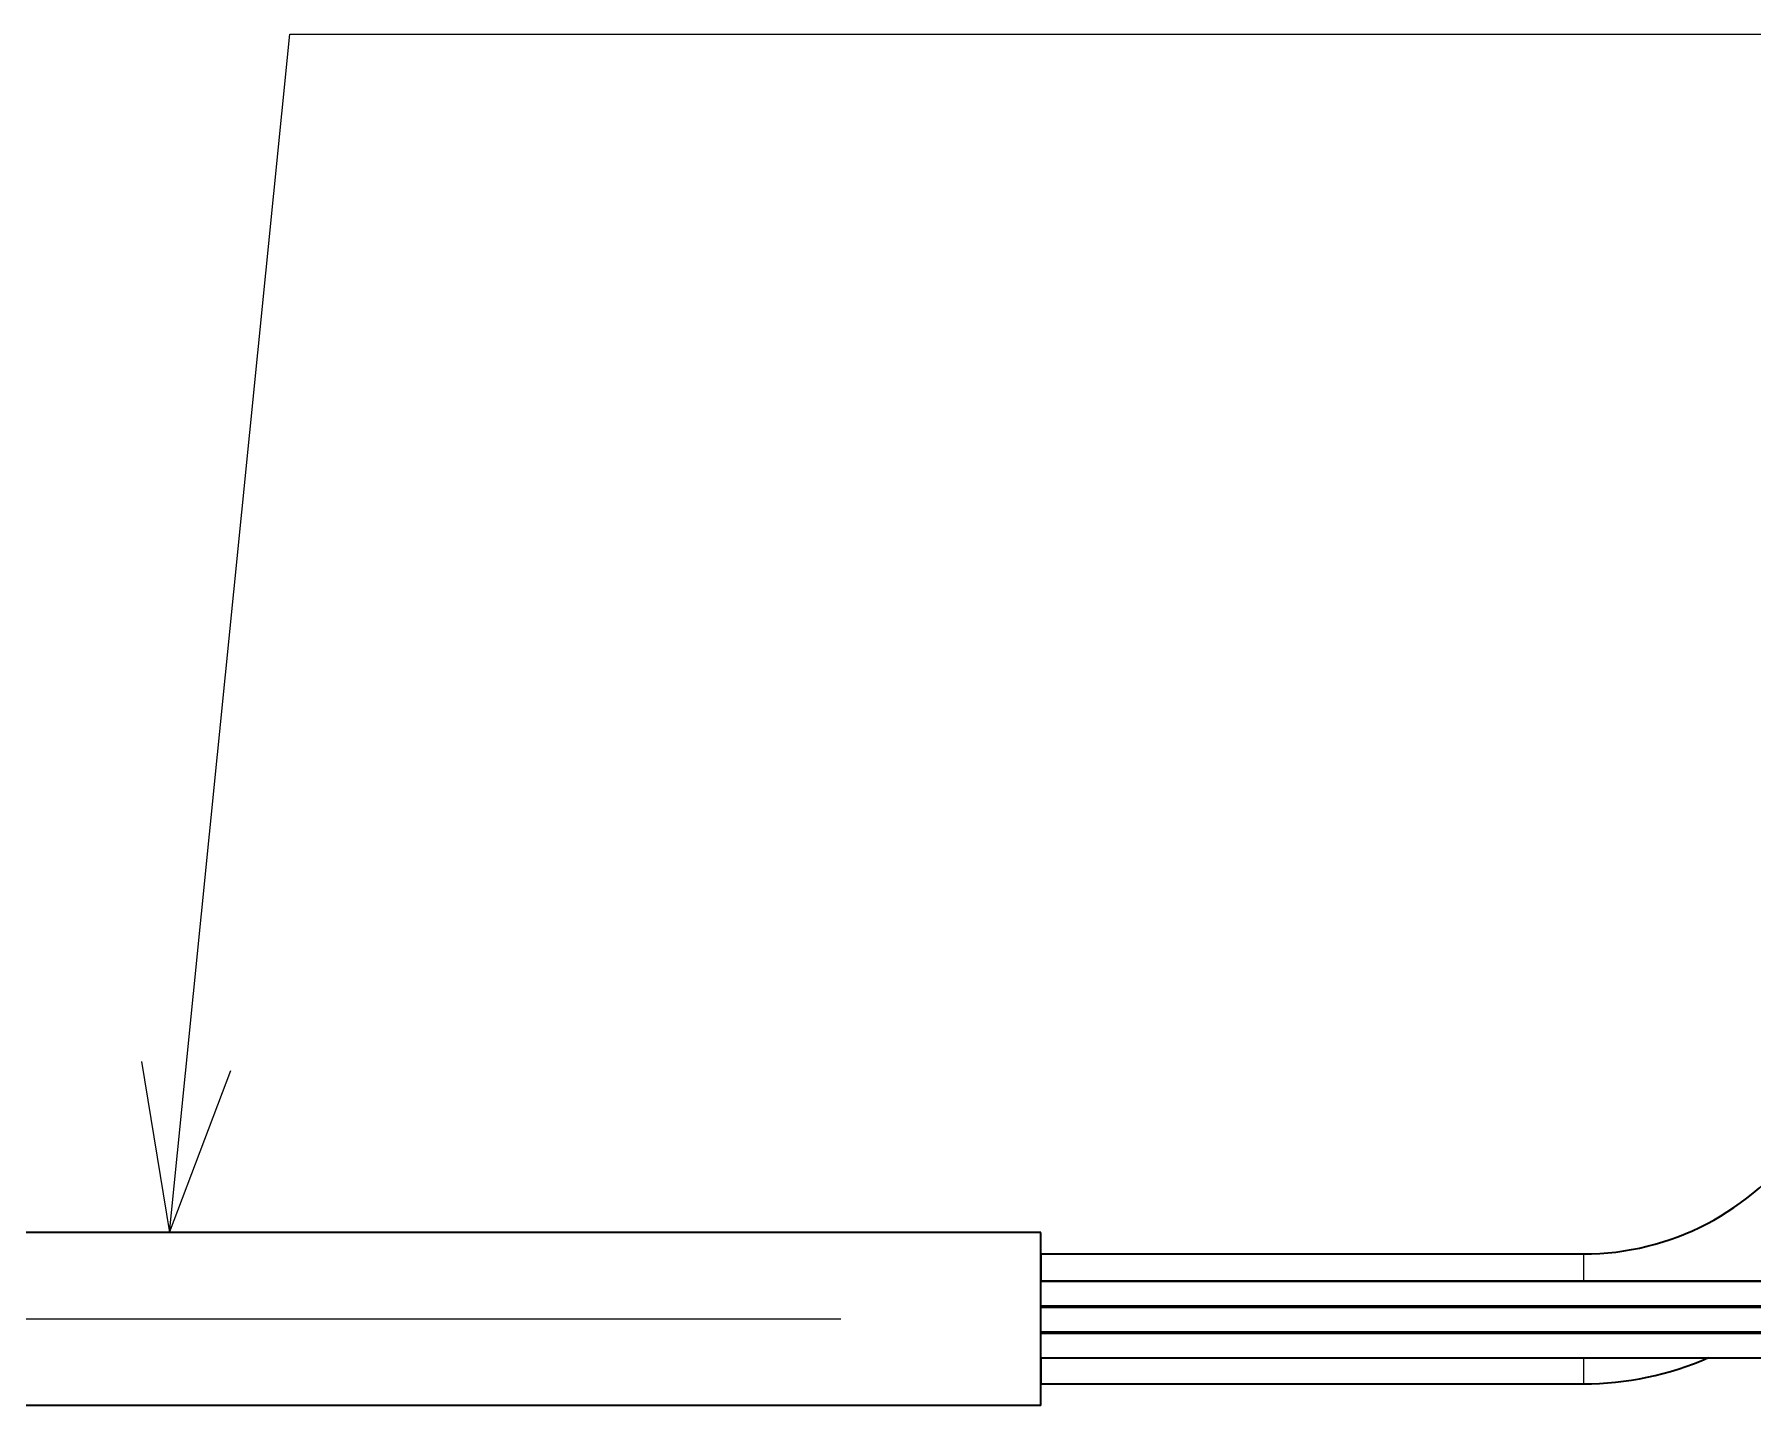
# Model space of a CAD drawing. Extents: x 1 to 297, y 1 to 210.
# Drawn here: x 172.05 to 191.9, y 108.24 to 124.07 of the extents above; entities that cross this region are included whole.
import ezdxf

# ---------------------------------------------------------------- set-up
doc = ezdxf.new("R2010")
doc.units = 0
doc.linetypes.add('DASHDOT', pattern=[18.5, 12, -3, 0.5, -3])

msp = doc.modelspace()

# ---------------------------------------------------------------- linework, layer by layer
at = {"color": 7, "lineweight": 35, "ltscale": 0.326986}
for p, q in [((183.679, 110.243), (170.6, 110.243)), ((183.679, 108.243), (170.6, 108.243))]:
    msp.add_line(p, q, dxfattribs=at)
at = {"color": 7, "lineweight": 35, "ltscale": 0.02519}
msp.add_line((183.679, 109.236), (183.679, 110.243), dxfattribs=at)
at = {"color": 7, "lineweight": 35, "ltscale": 0.006297}
msp.add_line((183.679, 109.993), (183.679, 109.742), dxfattribs=at)
at = {"color": 7, "lineweight": 35, "ltscale": 0.15662}
for p, q in [((189.944, 109.993), (183.679, 109.993)), ((189.944, 108.493), (183.679, 108.493))]:
    msp.add_line(p, q, dxfattribs=at)
at = {"color": 7, "lineweight": 13, "ltscale": 0.006297}
msp.add_line((189.944, 109.993), (189.944, 109.742), dxfattribs=at)
at = {"color": 7, "lineweight": 35, "ltscale": 0.001468}
msp.add_line((183.679, 109.742), (183.679, 109.683), dxfattribs=at)
at = {"color": 7, "lineweight": 13, "ltscale": 0.001468}
msp.add_line((189.944, 109.742), (189.944, 109.683), dxfattribs=at)
at = {"color": 7, "lineweight": 35, "ltscale": 0.416667}
for p, q in [((183.679, 109.683), (200.346, 109.683)), ((183.679, 109.681), (200.346, 109.681)), ((183.679, 109.397), (200.346, 109.397)), ((183.679, 109.383), (200.346, 109.383)), ((183.679, 109.381), (200.346, 109.381)), ((183.679, 109.097), (200.346, 109.097)), ((183.679, 109.083), (200.346, 109.083)), ((183.679, 109.081), (200.346, 109.081)), ((183.679, 108.797), (200.346, 108.797))]:
    msp.add_line(p, q, dxfattribs=at)
at = {"color": 7, "lineweight": 35, "ltscale": 0.000416374}
for p, q in [((183.679, 109.399), (183.679, 109.383)), ((183.679, 109.1), (183.679, 109.083))]:
    msp.add_line(p, q, dxfattribs=at)
at = {"color": 7, "lineweight": 13, "ltscale": 0.000416374}
for p, q in [((189.944, 109.399), (189.944, 109.383)), ((189.944, 109.1), (189.944, 109.083))]:
    msp.add_line(p, q, dxfattribs=at)
at = {"color": 7, "linetype": 'DASHDOT', "lineweight": 13}
msp.add_line((181.367, 109.243), (132.999, 109.243), dxfattribs=at)
at = {"color": 7, "lineweight": 35, "ltscale": 0.024809}
msp.add_line((183.679, 108.243), (183.679, 109.236), dxfattribs=at)
at = {"color": 7, "lineweight": 35, "ltscale": 0.001449}
msp.add_line((183.679, 108.8), (183.679, 108.742), dxfattribs=at)
at = {"color": 7, "lineweight": 13, "ltscale": 0.001449}
msp.add_line((189.944, 108.8), (189.944, 108.742), dxfattribs=at)
at = {"color": 7, "lineweight": 35, "ltscale": 0.006202}
msp.add_line((183.679, 108.742), (183.679, 108.493), dxfattribs=at)
at = {"color": 7, "lineweight": 13, "ltscale": 0.006202}
msp.add_line((189.944, 108.742), (189.944, 108.493), dxfattribs=at)
at = {"color": 7, "lineweight": 13}
for points in [[(173.615, 110.243), (175.005, 124.075), (208.188, 124.075)], [(173.293, 112.217), (173.615, 110.243), (174.323, 112.114)]]:
    msp.add_lwpolyline(points, dxfattribs=at)
at = {"color": 7, "lineweight": 35}
for centre, radius, start, end in [((189.944, 113.077), 3.083, 269.9997, 324.9988), ((189.944, 112.077), 3.583, 270, 293.7606)]:
    msp.add_arc(centre, radius, start, end, dxfattribs=at)

doc.saveas('drawing.dxf')
